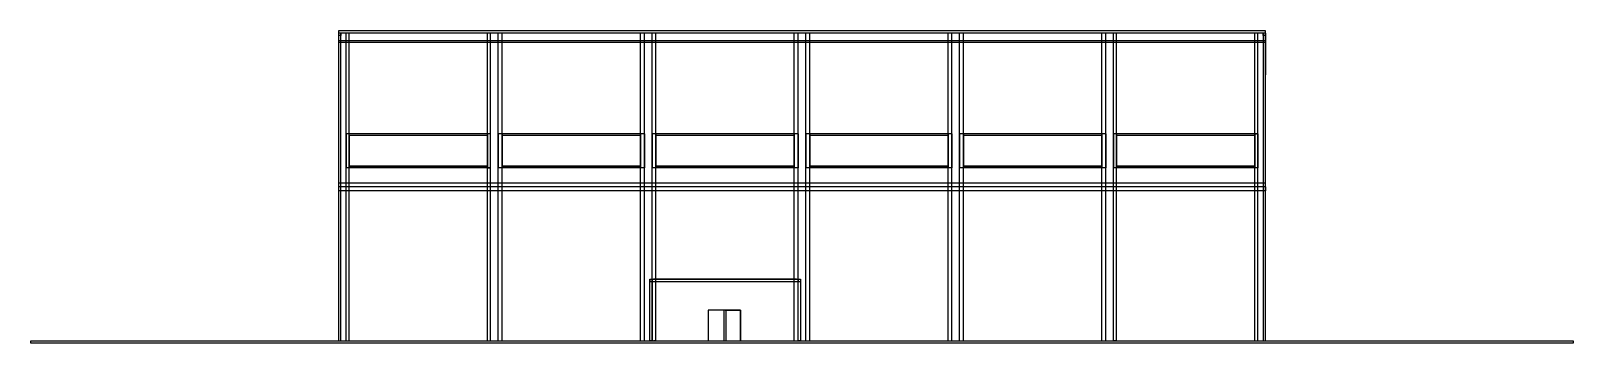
# Model space of a CAD drawing. Header units: millimetres. Extents: x 332 to 5606, y 276 to 1426.
# Drawn here: x 2187 to 2287.3, y 741.2 to 761.5 of the extents above; entities that cross this region are included whole.
import ezdxf

# ---------------------------------------------------------------- set-up
doc = ezdxf.new("R2010")
doc.units = ezdxf.units.MM

msp = doc.modelspace()

# ---------------------------------------------------------------- linework, layer by layer
for p, q in [((2267.308, 761.527), (2207.008, 761.527)), ((2207.008, 761.527), (2207.008, 761.377)), ((2267.308, 761.377), (2207.008, 761.377)), ((2207.008, 761.377), (2207.008, 741.377)), ((2207.158, 741.377), (2207.158, 761.377)), ((2207.158, 761.377), (2207.158, 761.227)), ((2207.508, 741.377), (2207.508, 761.377)), ((2207.708, 741.377), (2207.708, 761.377)), ((2216.708, 741.377), (2216.708, 761.377)), ((2216.908, 741.377), (2216.908, 761.377)), ((2217.408, 741.377), (2217.408, 761.377)), ((2217.658, 741.377), (2217.658, 761.377)), ((2226.658, 741.377), (2226.658, 761.377)), ((2226.908, 741.377), (2226.908, 761.377)), ((2227.408, 741.377), (2227.408, 761.377)), ((2227.658, 741.377), (2227.658, 761.377)), ((2236.658, 741.377), (2236.658, 761.377)), ((2236.908, 741.377), (2236.908, 761.377)), ((2237.408, 741.377), (2237.408, 761.377)), ((2237.658, 741.377), (2237.658, 761.377)), ((2246.658, 741.377), (2246.658, 761.377)), ((2246.908, 741.377), (2246.908, 761.377)), ((2247.408, 741.377), (2247.408, 761.377)), ((2247.658, 741.377), (2247.658, 761.377)), ((2256.658, 741.377), (2256.658, 761.377)), ((2256.908, 741.377), (2256.908, 761.377)), ((2257.408, 741.377), (2257.408, 761.377)), ((2257.608, 741.377), (2257.608, 761.377)), ((2266.608, 741.377), (2266.608, 761.377)), ((2266.808, 741.377), (2266.808, 761.377)), ((2267.158, 761.227), (2267.158, 761.377)), ((2267.158, 761.377), (2267.158, 751.377)), ((2267.308, 761.377), (2267.308, 761.527)), ((2267.308, 741.377), (2267.308, 761.377)), ((2267.308, 761.377), (2267.308, 760.877)), ((2207.158, 761.227), (2207.008, 761.227)), ((2267.308, 760.877), (2207.008, 760.877)), ((2267.308, 760.777), (2207.008, 760.777)), ((2267.308, 761.227), (2267.158, 761.227)), ((2267.308, 761.227), (2267.308, 761.227)), ((2267.308, 760.877), (2267.308, 758.877)), ((2267.308, 760.877), (2267.308, 760.777)), ((2267.308, 758.877), (2267.308, 758.777)), ((2267.308, 758.777), (2267.308, 758.677)), ((2267.308, 754.727), (2267.308, 754.827)), ((2267.308, 752.727), (2267.308, 754.727)), ((2267.308, 752.627), (2267.308, 752.727)), ((2267.308, 751.627), (2267.308, 752.627)), ((2267.308, 751.627), (2207.008, 751.627)), ((2267.308, 751.377), (2207.008, 751.377)), ((2267.158, 751.377), (2267.158, 741.377)), ((2267.308, 751.377), (2267.308, 751.627)), ((2267.308, 741.377), (2267.308, 751.377)), ((2267.308, 751.377), (2267.308, 751.127)), ((2267.308, 751.127), (2207.008, 751.127)), ((2207.008, 741.377), (2267.308, 741.377)), ((2227.658, 741.377), (2232.158, 741.377)), ((2247.658, 741.377), (2252.158, 741.377)), ((2257.608, 741.377), (2257.408, 741.377))]:
    msp.add_line(p, q)
at = {"color": 5}
for p, q in [((2207.708, 754.827), (2207.508, 754.827)), ((2207.508, 754.827), (2207.508, 752.627)), ((2216.908, 754.827), (2207.708, 754.827)), ((2207.708, 752.727), (2207.708, 754.827)), ((2216.708, 754.727), (2207.708, 754.727)), ((2207.708, 754.727), (2207.708, 752.727)), ((2216.708, 754.827), (2216.708, 754.727)), ((2216.708, 752.727), (2216.708, 754.727)), ((2216.708, 754.727), (2216.708, 752.627)), ((2216.908, 752.627), (2216.908, 754.827)), ((2226.908, 754.827), (2217.408, 754.827)), ((2217.408, 754.827), (2217.408, 752.627)), ((2217.658, 754.827), (2217.658, 752.627)), ((2226.658, 754.727), (2217.658, 754.727)), ((2217.658, 754.727), (2217.658, 752.727)), ((2226.658, 754.827), (2226.658, 752.627)), ((2226.658, 752.727), (2226.658, 754.727)), ((2226.908, 754.827), (2226.908, 752.627)), ((2236.908, 754.827), (2227.408, 754.827)), ((2227.408, 754.827), (2227.408, 752.627)), ((2227.658, 754.827), (2227.658, 752.627)), ((2236.658, 754.727), (2227.658, 754.727)), ((2227.658, 754.727), (2227.658, 752.727)), ((2236.658, 754.827), (2236.658, 752.627)), ((2236.658, 752.727), (2236.658, 754.727)), ((2236.908, 754.827), (2236.908, 752.627)), ((2246.908, 754.827), (2237.408, 754.827)), ((2237.408, 754.827), (2237.408, 752.627)), ((2237.658, 754.827), (2237.658, 752.627)), ((2246.658, 754.727), (2237.658, 754.727)), ((2237.658, 754.727), (2237.658, 752.727)), ((2246.658, 754.827), (2246.658, 752.627)), ((2246.658, 752.727), (2246.658, 754.727)), ((2246.908, 754.827), (2246.908, 752.627)), ((2256.908, 754.827), (2247.408, 754.827)), ((2247.408, 754.827), (2247.408, 752.627)), ((2247.658, 754.827), (2247.658, 752.627)), ((2256.658, 754.727), (2247.658, 754.727)), ((2247.658, 754.727), (2247.658, 752.727)), ((2256.658, 754.827), (2256.658, 752.627)), ((2256.658, 752.727), (2256.658, 754.727)), ((2256.908, 754.827), (2256.908, 752.627)), ((2266.808, 754.827), (2257.408, 754.827)), ((2257.408, 754.827), (2257.408, 752.627)), ((2257.608, 754.827), (2257.608, 752.627)), ((2266.608, 754.727), (2257.608, 754.727)), ((2257.608, 754.727), (2257.608, 752.727)), ((2266.608, 754.827), (2266.708, 754.827)), ((2266.608, 754.827), (2266.608, 752.627)), ((2266.608, 752.727), (2266.608, 754.727)), ((2266.808, 754.827), (2266.808, 752.627)), ((2207.708, 752.627), (2207.508, 752.627)), ((2216.708, 752.727), (2207.708, 752.727)), ((2207.708, 752.727), (2216.708, 752.727)), ((2207.708, 752.627), (2207.708, 752.727)), ((2216.908, 752.627), (2207.708, 752.627)), ((2216.708, 752.627), (2216.908, 752.627)), ((2226.908, 752.627), (2217.408, 752.627)), ((2226.658, 752.727), (2217.658, 752.727)), ((2217.658, 752.727), (2226.658, 752.727)), ((2236.908, 752.627), (2227.408, 752.627)), ((2236.658, 752.727), (2227.658, 752.727)), ((2227.658, 752.727), (2236.658, 752.727)), ((2246.908, 752.627), (2237.408, 752.627)), ((2246.658, 752.727), (2237.658, 752.727)), ((2237.658, 752.727), (2246.658, 752.727)), ((2256.908, 752.627), (2247.408, 752.627)), ((2256.658, 752.727), (2247.658, 752.727)), ((2247.658, 752.727), (2256.658, 752.727)), ((2266.808, 752.627), (2257.408, 752.627)), ((2266.608, 752.727), (2257.608, 752.727)), ((2257.608, 752.727), (2266.608, 752.727)), ((2266.708, 752.627), (2266.608, 752.627))]:
    msp.add_line(p, q, dxfattribs=at)
at = {"color": 3}
for p, q in [((2227.258, 741.377), (2227.258, 745.377)), ((2227.258, 745.377), (2237.058, 745.377)), ((2227.258, 745.377), (2227.258, 745.227)), ((2227.408, 745.377), (2227.408, 741.377)), ((2236.808, 745.377), (2227.508, 745.377)), ((2236.908, 741.377), (2236.908, 745.377)), ((2236.908, 745.377), (2236.908, 745.227)), ((2237.058, 745.377), (2237.058, 741.377)), ((2227.258, 745.227), (2237.058, 745.227)), ((2232.083, 743.377), (2231.053, 743.377)), ((2231.053, 743.377), (2231.053, 741.377)), ((2232.233, 743.377), (2232.083, 743.377)), ((2232.083, 743.377), (2232.083, 741.377)), ((2232.158, 743.377), (2232.083, 743.377)), ((2232.233, 743.377), (2232.158, 743.377)), ((2232.233, 741.377), (2232.233, 743.377)), ((2233.158, 743.377), (2232.233, 743.377)), ((2233.158, 741.377), (2233.158, 743.377)), ((2187.008, 741.227), (2187.008, 741.377)), ((2187.008, 741.377), (2207.008, 741.377)), ((2207.008, 741.227), (2187.008, 741.227)), ((2207.008, 741.377), (2267.308, 741.377)), ((2287.308, 741.227), (2207.008, 741.227)), ((2227.408, 741.377), (2227.258, 741.377)), ((2227.508, 741.377), (2231.053, 741.377)), ((2231.053, 741.377), (2232.083, 741.377)), ((2232.083, 741.377), (2232.158, 741.377)), ((2232.158, 741.377), (2232.233, 741.377)), ((2232.158, 741.377), (2233.158, 741.377)), ((2232.158, 741.377), (2236.808, 741.377)), ((2237.058, 741.377), (2236.908, 741.377)), ((2267.308, 741.377), (2277.308, 741.377)), ((2277.308, 741.377), (2287.308, 741.377)), ((2287.308, 741.377), (2287.308, 741.227))]:
    msp.add_line(p, q, dxfattribs=at)
at = {"color": 1}
for p, q in [((2227.508, 745.377), (2227.658, 745.377)), ((2236.658, 745.377), (2227.658, 745.377)), ((2236.808, 745.377), (2236.658, 745.377)), ((2232.158, 743.377), (2232.083, 743.377)), ((2232.083, 743.377), (2232.083, 741.377)), ((2232.233, 741.377), (2232.233, 743.377)), ((2227.658, 741.377), (2227.508, 741.377)), ((2227.658, 741.377), (2232.083, 741.377)), ((2232.083, 741.377), (2232.233, 741.377)), ((2232.158, 741.377), (2236.658, 741.377)), ((2236.658, 741.377), (2236.808, 741.377))]:
    msp.add_line(p, q, dxfattribs=at)
at = {"color": 240, "true_color": 0xed1f24}
for p, q in [((2232.158, 743.377), (2231.158, 743.377)), ((2232.158, 743.377), (2233.158, 743.377)), ((2233.158, 743.377), (2233.158, 741.377))]:
    msp.add_line(p, q, dxfattribs=at)

doc.saveas('drawing.dxf')
